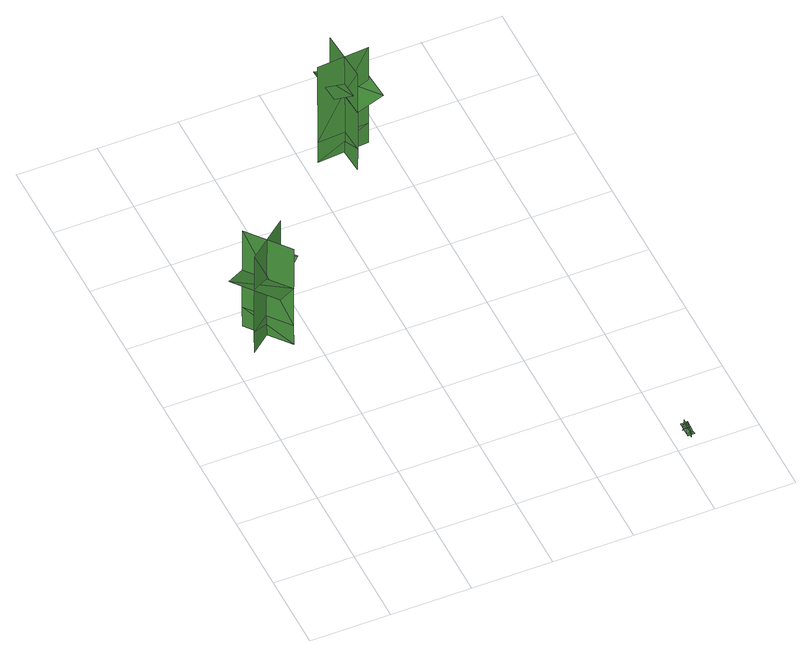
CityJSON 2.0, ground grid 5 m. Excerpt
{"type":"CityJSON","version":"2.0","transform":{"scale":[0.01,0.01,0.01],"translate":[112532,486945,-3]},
"CityObjects":{
"tree1":{"type":"SolitaryVegetationObject","geometry":[{"type":"MultiSurface","lod":"1","boundaries":[[[0,1,2]],[[0,2,3]],[[4,5,6]],[[4,6,7]],[[8,9,5]],[[8,5,4]],[[10,11,1]],[[10,1,0]],[[12,13,14]],[[12,14,15]],[[16,17,18]],[[16,18,19]]]}]},
"tree2":{"type":"SolitaryVegetationObject","geometry":[{"type":"MultiSurface","lod":"1","boundaries":[[[20,21,22]],[[20,22,23]],[[24,25,26]],[[24,26,27]],[[28,29,25]],[[28,25,24]],[[30,31,21]],[[30,21,20]],[[32,33,34]],[[32,34,35]],[[36,37,38]],[[36,38,39]]]}]},
"tree3":{"type":"SolitaryVegetationObject","geometry":[{"type":"MultiSurface","lod":"1","boundaries":[[[40,41,42]],[[40,42,43]],[[44,45,46]],[[44,46,47]],[[48,49,45]],[[48,45,44]],[[50,51,41]],[[50,41,40]],[[52,53,54]],[[52,54,55]],[[56,57,58]],[[56,58,59]]]}]}
},
"vertices":[
[367,1640,205],[163,1891,205],[167,1894,814],[371,1643,814],[394,1883,207],[142,1679,207],[144,1677,814],[395,1880,814],[395,1880,45],[144,1677,45],[371,1643,45],[167,1894,45],[370,1642,502],[166,1893,502],[38,1789,561],[241,1538,561],[194,1859,598],[348,1671,598],[443,1749,631],[289,1936,631],
[1243,3067,205],[1266,2744,205],[1261,2743,813],[1238,3066,813],[1082,2883,206],[1404,2906,206],[1404,2908,813],[1081,2885,813],[1082,2885,44],[1404,2908,44],[1238,3066,44],[1261,2743,44],[1240,3066,502],[1262,2744,502],[1427,2755,560],[1404,3078,560],[1259,2788,597],[1240,3030,597],[1118,3021,631],[1137,2778,631],
[2088,86,60],[2131,86,60],[2131,167,61],[2088,167,61],[2111,87,84],[2111,87,40],[2111,167,40],[2111,167,84],[2111,65,84],[2111,65,40],[2088,65,61],[2131,65,61],[2088,126,61],[2131,126,61],[2131,134,39],[2088,134,39],[2125,139,61],[2093,139,61],[2093,143,77],[2126,143,77]
]}
